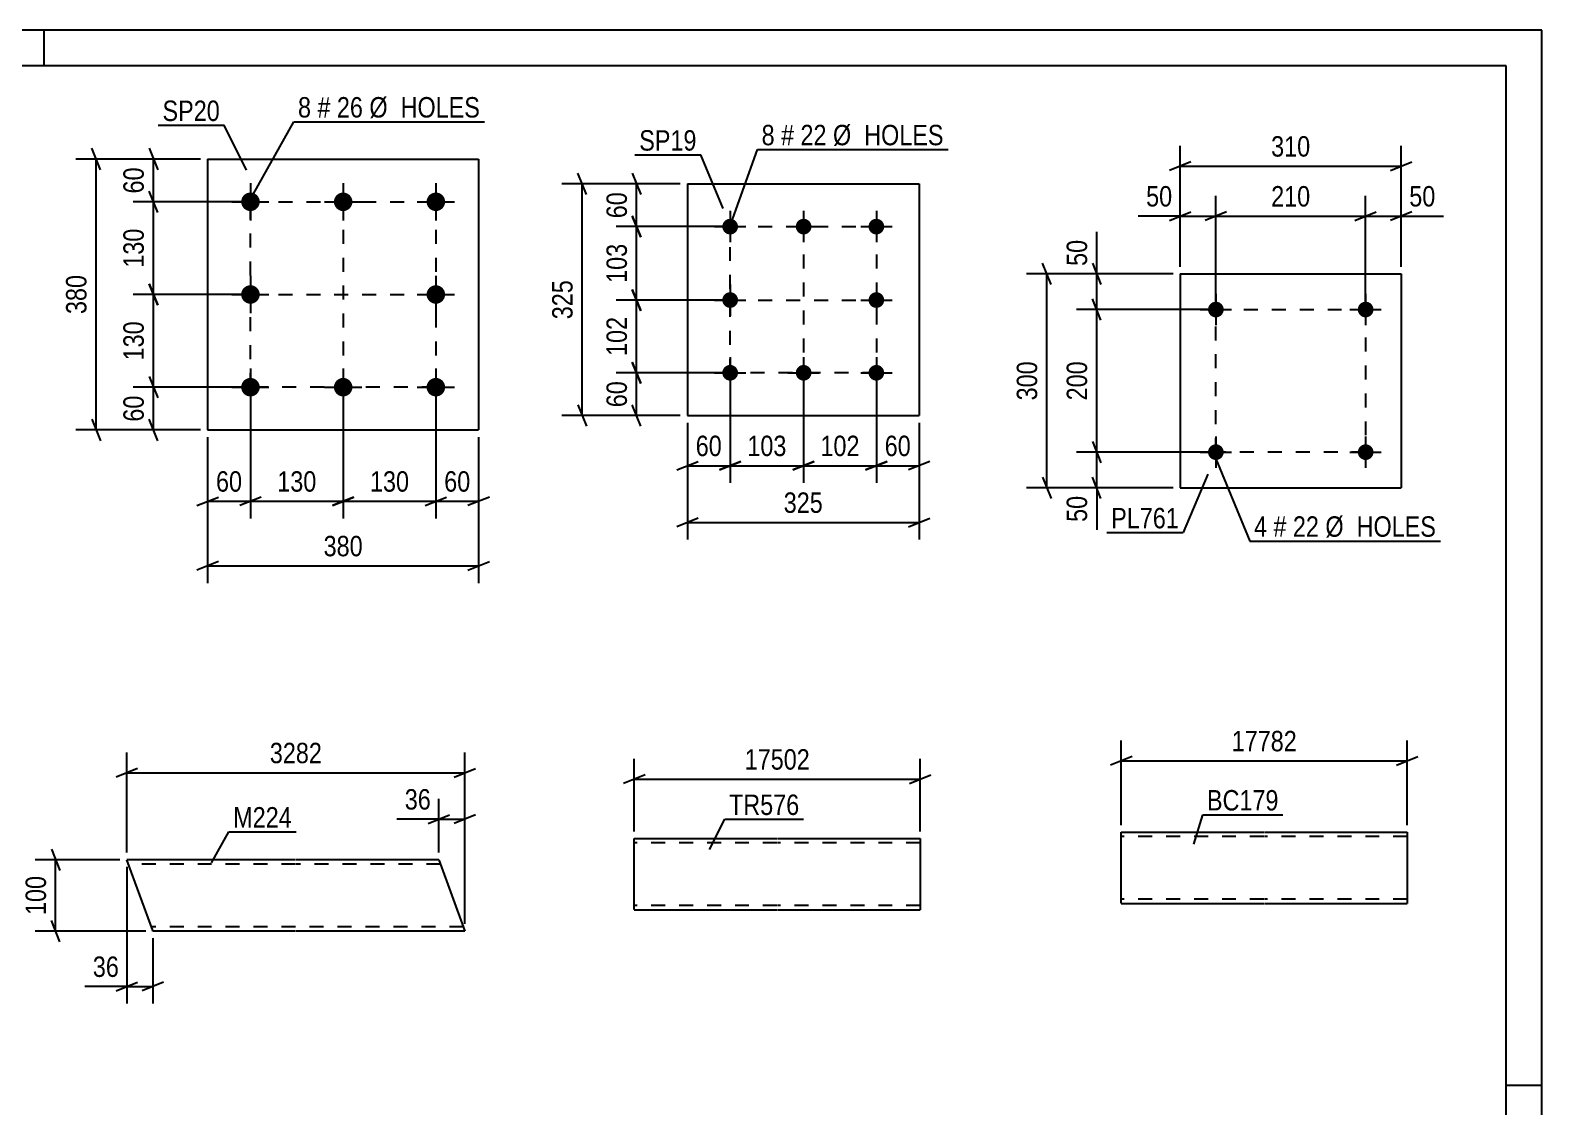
# Model space of a CAD drawing. Header units: millimetres. Extents: x 0 to 420, y 0 to 297.
# Drawn here: x 208 to 420, y 146 to 297 of the extents above; entities that cross this region are included whole.
import ezdxf

# ---------------------------------------------------------------- set-up
doc = ezdxf.new("R2010")
doc.units = ezdxf.units.MM
doc.linetypes.add('DXK_LINE_DOT2', pattern=[3.9198, 1.9599, -1.9599])
doc.styles.add('Arial Narrow', font='ARIALN.TTF', dxfattribs={"height": 0.2})

# ---------------------------------------------------------------- blocks, each defined once
blk = doc.blocks.new('Unknown-122571872-1115')
at = {"color": 5, "linetype": 'Continuous'}
for p, q in [((420, 297), (0, 297)), ((210, 292), (210, 297)), ((420, 0), (420, 297)), ((415, 292), (5, 292)), ((415, 5), (415, 292)), ((420, 149), (415, 149))]:
    blk.add_line(p, q, dxfattribs=at)
blk = doc.blocks.new('Part-122571872-9612 - 9611')
at = {"color": 2, "linetype": 'Continuous'}
for p, q in [((245.24, 180.67), (221.6, 180.67)), ((225.21, 170.76), (221.6, 180.67)), ((265.34, 180.67), (245.34, 180.67)), ((265.34, 180.67), (268.98, 170.67)), ((225.24, 170.67), (225.21, 170.76)), ((245.24, 170.67), (225.24, 170.67)), ((268.98, 170.67), (245.34, 170.67))]:
    blk.add_line(p, q, dxfattribs=at)
at = {"color": 7, "linetype": 'DXK_LINE_DOT2'}
for p, q in [((245.24, 180.07), (221.82, 180.07)), ((265.56, 180.07), (245.34, 180.07)), ((225.03, 171.27), (225.01, 171.31)), ((245.24, 171.27), (225.03, 171.27)), ((268.77, 171.27), (245.34, 171.27)), ((268.77, 171.27), (268.75, 171.31))]:
    blk.add_line(p, q, dxfattribs=at)
blk = doc.blocks.new('Part-122571872-9624 - 9623')
at = {"color": 2, "linetype": 'Continuous'}
for p, q in [((292.75, 173.74), (292.75, 183.65)), ((292.75, 183.65), (312.75, 183.65)), ((312.85, 183.65), (332.85, 183.65)), ((332.85, 183.65), (332.85, 173.65)), ((292.75, 173.74), (292.75, 173.65)), ((292.75, 173.65), (312.75, 173.65)), ((312.85, 173.65), (332.85, 173.65))]:
    blk.add_line(p, q, dxfattribs=at)
at = {"color": 7, "linetype": 'DXK_LINE_DOT2'}
for p, q in [((312.75, 183.05), (292.75, 183.05)), ((332.85, 183.05), (312.85, 183.05)), ((332.85, 183.56), (332.85, 183.65)), ((292.75, 174.25), (292.75, 174.29)), ((312.75, 174.25), (292.75, 174.25)), ((332.85, 174.25), (312.85, 174.25)), ((332.85, 174.25), (332.85, 174.29))]:
    blk.add_line(p, q, dxfattribs=at)
blk = doc.blocks.new('Part-122571872-9643 - 9642')
at = {"color": 2, "linetype": 'Continuous'}
for p, q in [((300.19, 275.46), (300.19, 242.96)), ((300.19, 275.46), (332.69, 275.46)), ((332.69, 275.46), (332.69, 242.96)), ((300.19, 242.96), (332.69, 242.96))]:
    blk.add_line(p, q, dxfattribs=at)
blk = doc.blocks.new('Bolt-122571872-9644 - 9642')
at = {"linetype": 'Continuous'}
for points in [[(306.19, 270.56, -1), (306.19, 268.36, -1)], [(316.49, 270.56, -1), (316.49, 268.36, -1)], [(326.69, 270.56, -1), (326.69, 268.36, -1)], [(306.19, 260.26, -1), (306.19, 258.06, -1)], [(326.69, 260.26, -1), (326.69, 258.06, -1)], [(306.19, 250.06, -1), (306.19, 247.86, -1)], [(316.49, 250.06, -1), (316.49, 247.86, -1)], [(326.69, 250.06, -1), (326.69, 247.86, -1)]]:
    blk.add_hatch(color=1, dxfattribs=at).paths.add_polyline_path(points)
at = {"color": 1, "linetype": 'Continuous'}
for p, q in [((306.19, 271.66), (306.19, 267.26)), ((316.49, 271.66), (316.49, 267.26)), ((326.69, 271.66), (326.69, 267.26)), ((303.99, 269.46), (308.39, 269.46)), ((314.29, 269.46), (318.69, 269.46)), ((324.49, 269.46), (328.89, 269.46)), ((306.19, 261.36), (306.19, 256.96)), ((326.69, 261.36), (326.69, 256.96)), ((303.99, 259.16), (308.39, 259.16)), ((324.49, 259.16), (328.89, 259.16)), ((306.19, 251.16), (306.19, 246.76)), ((316.49, 251.16), (316.49, 246.76)), ((326.69, 251.16), (326.69, 246.76)), ((303.99, 248.96), (308.39, 248.96)), ((314.29, 248.96), (318.69, 248.96)), ((324.49, 248.96), (328.89, 248.96))]:
    blk.add_line(p, q, dxfattribs=at)
blk = doc.blocks.new('Bolt-122571872-9721 - 9719')
at = {"linetype": 'Continuous'}
for points in [[(238.92, 274.24, -1), (238.92, 271.64, -1)], [(251.92, 274.24, -1), (251.92, 271.64, -1)], [(264.92, 274.24, -1), (264.92, 271.64, -1)], [(238.92, 261.24, -1), (238.92, 258.64, -1)], [(264.92, 261.24, -1), (264.92, 258.64, -1)], [(238.92, 248.24, -1), (238.92, 245.64, -1)], [(251.92, 248.24, -1), (251.92, 245.64, -1)], [(264.92, 248.24, -1), (264.92, 245.64, -1)]]:
    blk.add_hatch(color=1, dxfattribs=at).paths.add_polyline_path(points)
at = {"color": 1, "linetype": 'Continuous'}
for p, q in [((238.92, 275.54), (238.92, 270.34)), ((251.92, 275.54), (251.92, 270.34)), ((264.92, 275.54), (264.92, 270.34)), ((236.32, 272.94), (241.52, 272.94)), ((249.32, 272.94), (254.52, 272.94)), ((262.32, 272.94), (267.52, 272.94)), ((238.92, 262.54), (238.92, 257.34)), ((264.92, 262.54), (264.92, 257.34)), ((236.32, 259.94), (241.52, 259.94)), ((262.32, 259.94), (267.52, 259.94)), ((238.92, 249.54), (238.92, 244.34)), ((251.92, 249.54), (251.92, 244.34)), ((264.92, 249.54), (264.92, 244.34)), ((236.32, 246.94), (241.52, 246.94)), ((249.32, 246.94), (254.52, 246.94)), ((262.32, 246.94), (267.52, 246.94))]:
    blk.add_line(p, q, dxfattribs=at)
blk = doc.blocks.new('Part-122571872-9720 - 9719')
at = {"color": 2, "linetype": 'Continuous'}
for p, q in [((232.92, 278.94), (232.92, 240.94)), ((232.92, 278.94), (270.92, 278.94)), ((270.92, 278.94), (270.92, 240.94)), ((232.92, 240.94), (270.92, 240.94))]:
    blk.add_line(p, q, dxfattribs=at)
blk = doc.blocks.new('Part-122571872-9780 - 9779')
at = {"color": 2, "linetype": 'Continuous'}
for p, q in [((369.3, 262.83), (369.3, 232.83)), ((369.3, 262.83), (400.3, 262.83)), ((400.3, 262.83), (400.3, 232.83)), ((369.3, 232.83), (400.3, 232.83))]:
    blk.add_line(p, q, dxfattribs=at)
blk = doc.blocks.new('Bolt-122571872-9781 - 9779')
at = {"linetype": 'Continuous'}
for points in [[(375.4, 237.83, -1), (373.2, 237.83, -1)], [(396.4, 237.83, -1), (394.2, 237.83, -1)]]:
    blk.add_hatch(color=1, dxfattribs=at).paths.add_polyline_path(points)
at = {"color": 1, "linetype": 'Continuous'}
for p, q in [((374.3, 240.03), (374.3, 235.63)), ((395.3, 240.03), (395.3, 235.63)), ((372.1, 237.83), (376.5, 237.83)), ((393.1, 237.83), (397.5, 237.83))]:
    blk.add_line(p, q, dxfattribs=at)
blk = doc.blocks.new('Bolt-122571872-9782 - 9779')
at = {"linetype": 'Continuous'}
for points in [[(375.4, 257.83, -1), (373.2, 257.83, -1)], [(396.4, 257.83, -1), (394.2, 257.83, -1)]]:
    blk.add_hatch(color=1, dxfattribs=at).paths.add_polyline_path(points)
at = {"color": 1, "linetype": 'Continuous'}
for p, q in [((374.3, 260.03), (374.3, 255.63)), ((395.3, 260.03), (395.3, 255.63)), ((372.1, 257.83), (376.5, 257.83)), ((393.1, 257.83), (397.5, 257.83))]:
    blk.add_line(p, q, dxfattribs=at)
blk = doc.blocks.new('Part-122571872-9834 - 9833')
at = {"color": 2, "linetype": 'Continuous'}
for p, q in [((361.04, 174.62), (361.04, 184.53)), ((361.04, 184.53), (381.04, 184.53)), ((381.14, 184.53), (401.14, 184.53)), ((401.14, 184.53), (401.14, 174.53)), ((361.04, 174.62), (361.04, 174.53)), ((361.04, 174.53), (381.04, 174.53)), ((381.14, 174.53), (401.14, 174.53))]:
    blk.add_line(p, q, dxfattribs=at)
at = {"color": 7, "linetype": 'DXK_LINE_DOT2'}
for p, q in [((401.14, 184.44), (401.14, 184.53)), ((381.04, 183.93), (361.04, 183.93)), ((401.14, 183.93), (381.14, 183.93)), ((361.04, 175.13), (361.04, 175.18)), ((381.04, 175.13), (361.04, 175.13)), ((401.14, 175.13), (381.14, 175.13)), ((401.14, 175.13), (401.14, 175.18))]:
    blk.add_line(p, q, dxfattribs=at)
blk = doc.blocks.new('Rectangle-122571872-12969 - 9642')
at = {"color": 1, "linetype": 'DXK_LINE_DOT2'}
blk.add_lwpolyline([(306.19, 269.46), (326.69, 269.46), (326.69, 248.96), (306.19, 248.96), (306.19, 269.46)], close=True, dxfattribs=at)
blk = doc.blocks.new('Rectangle-122571872-12936 - 9719')
at = {"color": 1, "linetype": 'DXK_LINE_DOT2'}
blk.add_lwpolyline([(238.92, 272.94), (264.92, 272.94), (264.92, 246.94), (238.92, 246.94), (238.92, 272.94)], close=True, dxfattribs=at)
blk = doc.blocks.new('Rectangle-122571872-13121 - 9779')
at = {"color": 1, "linetype": 'DXK_LINE_DOT2'}
blk.add_lwpolyline([(374.3, 257.83), (395.3, 257.83), (395.3, 237.83), (374.3, 237.83), (374.3, 257.83)], close=True, dxfattribs=at)
blk = doc.blocks.new('Line-122571872-12979 - 9642')
at = {"color": 1, "linetype": 'DXK_LINE_DOT2'}
blk.add_line((316.49, 269.46), (316.49, 248.96), dxfattribs=at)
blk = doc.blocks.new('Line-122571872-12946 - 9719')
at = {"color": 1, "linetype": 'DXK_LINE_DOT2'}
blk.add_line((251.92, 272.94), (251.92, 246.94), dxfattribs=at)
blk = doc.blocks.new('Line-122571872-12986 - 9642')
at = {"color": 1, "linetype": 'DXK_LINE_DOT2'}
blk.add_line((306.19, 259.16), (326.69, 259.16), dxfattribs=at)
blk = doc.blocks.new('Line-122571872-12953 - 9719')
at = {"color": 1, "linetype": 'DXK_LINE_DOT2'}
blk.add_line((238.92, 259.94), (264.92, 259.94), dxfattribs=at)
blk = doc.blocks.new('StraightDimension-122571872-9933 - 9611')
at = {"color": 7, "linetype": 'Continuous'}
for p, q in [((220.6, 180.67), (208.75, 180.67)), ((211, 182.17), (212.2, 179.17)), ((211.6, 170.67), (211.6, 180.67)), ((212.2, 169.17), (211, 172.17)), ((224.24, 170.67), (208.75, 170.67))]:
    blk.add_line(p, q, dxfattribs=at)
at = {"color": 0}
blk.add_wipeout([(210.85, 179.01), (206.65, 179.01), (206.65, 172.32), (210.85, 172.32)], dxfattribs=at)
at = {"color": 3, "style": 'Arial Narrow'}
blk.add_text('100', height=2.863, rotation=90.0002, dxfattribs=at).set_placement((210.25, 172.92))
blk = doc.blocks.new('StraightDimension-122571872-9919 - 9611')
at = {"color": 7, "linetype": 'Continuous'}
for p, q in [((221.6, 179.67), (221.6, 160.49)), ((225.24, 169.67), (225.24, 160.49)), ((220.1, 162.29), (223.1, 163.49)), ((226.74, 163.49), (223.74, 162.29)), ((221.6, 162.89), (225.24, 162.89))]:
    blk.add_line(p, q, dxfattribs=at)
at = {"color": 0}
blk.add_wipeout([(221.08, 163.64), (221.08, 167.84), (216.22, 167.84), (216.22, 163.64)], dxfattribs=at)
at = {"color": 7, "linetype": 'Continuous'}
blk.add_line((221.6, 162.89), (215.7, 162.89), dxfattribs=at)
blk.add_line((221.6, 162.89), (215.7, 162.89), dxfattribs=at)
at = {"color": 3, "style": 'Arial Narrow'}
blk.add_text('36', height=2.863, dxfattribs=at).set_placement((216.82, 164.24))
blk = doc.blocks.new('StraightDimension-122571872-9939 - 9611')
at = {"color": 7, "linetype": 'Continuous'}
for p, q in [((221.6, 181.67), (221.6, 195.71)), ((268.98, 171.67), (268.98, 195.71)), ((223.1, 193.46), (220.1, 192.26)), ((267.48, 192.26), (270.48, 193.46)), ((221.6, 192.86), (268.98, 192.86))]:
    blk.add_line(p, q, dxfattribs=at)
at = {"color": 0}
blk.add_wipeout([(249.55, 193.61), (249.55, 197.81), (241.04, 197.81), (241.04, 193.61)], dxfattribs=at)
at = {"color": 3, "style": 'Arial Narrow'}
blk.add_text('3282', height=2.863, dxfattribs=at).set_placement((241.64, 194.21))
blk = doc.blocks.new('StraightDimension-122571872-9923 - 9611')
at = {"color": 7, "linetype": 'Continuous'}
for p, q in [((265.34, 181.67), (265.34, 189.21)), ((268.98, 171.67), (268.98, 189.21)), ((263.84, 185.76), (266.84, 186.96)), ((270.48, 186.96), (267.48, 185.76)), ((265.34, 186.36), (268.98, 186.36))]:
    blk.add_line(p, q, dxfattribs=at)
at = {"color": 0}
blk.add_wipeout([(264.82, 187.11), (264.82, 191.31), (259.96, 191.31), (259.96, 187.11)], dxfattribs=at)
at = {"color": 7, "linetype": 'Continuous'}
blk.add_line((265.34, 186.36), (259.44, 186.36), dxfattribs=at)
blk.add_line((265.34, 186.36), (259.44, 186.36), dxfattribs=at)
at = {"color": 3, "style": 'Arial Narrow'}
blk.add_text('36', height=2.863, dxfattribs=at).set_placement((260.56, 187.71))
blk = doc.blocks.new('StraightDimension-122571872-9943 - 9623')
at = {"color": 7, "linetype": 'Continuous'}
for p, q in [((292.75, 184.65), (292.75, 194.81)), ((332.85, 184.65), (332.85, 194.81)), ((294.25, 192.56), (291.25, 191.36)), ((292.75, 191.96), (332.85, 191.96)), ((331.35, 191.36), (334.35, 192.56))]:
    blk.add_line(p, q, dxfattribs=at)
at = {"color": 0}
blk.add_wipeout([(317.97, 192.71), (317.97, 196.91), (307.63, 196.91), (307.63, 192.71)], dxfattribs=at)
at = {"color": 3, "style": 'Arial Narrow'}
blk.add_text('17502', height=2.863, dxfattribs=at).set_placement((308.23, 193.31))
blk = doc.blocks.new('StraightDimension-122571872-9950 - 9642')
at = {"color": 7, "linetype": 'Continuous'}
for p, q in [((292.46, 250.46), (293.66, 247.46)), ((305.19, 248.96), (290.21, 248.96)), ((293.06, 242.96), (293.06, 248.96)), ((293.66, 241.46), (292.46, 244.46)), ((299.19, 242.96), (290.21, 242.96))]:
    blk.add_line(p, q, dxfattribs=at)
at = {"color": 0}
blk.add_wipeout([(292.31, 248.39), (288.11, 248.39), (288.11, 243.53), (292.31, 243.53)], dxfattribs=at)
at = {"color": 3, "style": 'Arial Narrow'}
blk.add_text('60', height=2.863, rotation=90.0002, dxfattribs=at).set_placement((291.71, 244.13))
blk = doc.blocks.new('StraightDimension-122571872-9947 - 9642')
at = {"color": 7, "linetype": 'Continuous'}
for p, q in [((292.46, 276.96), (293.66, 273.96)), ((299.19, 275.46), (290.21, 275.46)), ((293.06, 269.46), (293.06, 275.46)), ((305.19, 269.46), (290.21, 269.46)), ((293.66, 267.96), (292.46, 270.96))]:
    blk.add_line(p, q, dxfattribs=at)
at = {"color": 0}
blk.add_wipeout([(292.31, 274.89), (288.11, 274.89), (288.11, 270.03), (292.31, 270.03)], dxfattribs=at)
at = {"color": 3, "style": 'Arial Narrow'}
blk.add_text('60', height=2.863, rotation=90.0002, dxfattribs=at).set_placement((291.71, 270.63))
blk = doc.blocks.new('StraightDimension-122571872-9948 - 9642')
at = {"color": 7, "linetype": 'Continuous'}
for p, q in [((305.19, 269.46), (290.21, 269.46)), ((292.46, 270.96), (293.66, 267.96)), ((293.06, 259.16), (293.06, 269.46)), ((305.19, 259.16), (290.21, 259.16)), ((293.66, 257.66), (292.46, 260.66))]:
    blk.add_line(p, q, dxfattribs=at)
at = {"color": 0}
blk.add_wipeout([(292.31, 267.65), (288.11, 267.65), (288.11, 260.97), (292.31, 260.97)], dxfattribs=at)
at = {"color": 3, "style": 'Arial Narrow'}
blk.add_text('103', height=2.863, rotation=90.0002, dxfattribs=at).set_placement((291.71, 261.57))
blk = doc.blocks.new('StraightDimension-122571872-9949 - 9642')
at = {"color": 7, "linetype": 'Continuous'}
for p, q in [((305.19, 259.16), (290.21, 259.16)), ((292.46, 260.66), (293.66, 257.66)), ((293.06, 248.96), (293.06, 259.16)), ((293.66, 247.46), (292.46, 250.46)), ((305.19, 248.96), (290.21, 248.96))]:
    blk.add_line(p, q, dxfattribs=at)
at = {"color": 0}
blk.add_wipeout([(292.31, 257.4), (288.11, 257.4), (288.11, 250.72), (292.31, 250.72)], dxfattribs=at)
at = {"color": 3, "style": 'Arial Narrow'}
blk.add_text('102', height=2.863, rotation=90.0002, dxfattribs=at).set_placement((291.71, 251.32))
blk = doc.blocks.new('StraightDimension-122571872-9963 - 9642')
at = {"color": 7, "linetype": 'Continuous'}
for p, q in [((286.04, 273.96), (284.84, 276.96)), ((299.19, 275.46), (282.59, 275.46)), ((285.44, 242.96), (285.44, 275.46)), ((284.84, 244.46), (286.04, 241.46)), ((299.19, 242.96), (282.59, 242.96))]:
    blk.add_line(p, q, dxfattribs=at)
at = {"color": 0}
blk.add_wipeout([(284.69, 262.55), (280.49, 262.55), (280.49, 255.87), (284.69, 255.87)], dxfattribs=at)
at = {"color": 3, "style": 'Arial Narrow'}
blk.add_text('325', height=2.863, rotation=90.0002, dxfattribs=at).set_placement((284.09, 256.47))
blk = doc.blocks.new('StraightDimension-122571872-9967 - 9642')
at = {"color": 7, "linetype": 'Continuous'}
for p, q in [((326.69, 247.96), (326.69, 233.53)), ((332.69, 241.96), (332.69, 233.53)), ((325.19, 235.33), (328.19, 236.53)), ((326.69, 235.93), (332.69, 235.93)), ((334.19, 236.53), (331.19, 235.33))]:
    blk.add_line(p, q, dxfattribs=at)
at = {"color": 0}
blk.add_wipeout([(332.12, 236.68), (332.12, 240.88), (327.26, 240.88), (327.26, 236.68)], dxfattribs=at)
at = {"color": 3, "style": 'Arial Narrow'}
blk.add_text('60', height=2.863, dxfattribs=at).set_placement((327.86, 237.28))
blk = doc.blocks.new('StraightDimension-122571872-9968 - 9642')
at = {"color": 7, "linetype": 'Continuous'}
for p, q in [((316.49, 247.96), (316.49, 233.53)), ((326.69, 247.96), (326.69, 233.53)), ((314.99, 235.33), (317.99, 236.53)), ((316.49, 235.93), (326.69, 235.93)), ((328.19, 236.53), (325.19, 235.33))]:
    blk.add_line(p, q, dxfattribs=at)
at = {"color": 0}
blk.add_wipeout([(324.93, 236.68), (324.93, 240.88), (318.25, 240.88), (318.25, 236.68)], dxfattribs=at)
at = {"color": 3, "style": 'Arial Narrow'}
blk.add_text('102', height=2.863, dxfattribs=at).set_placement((318.85, 237.28))
blk = doc.blocks.new('StraightDimension-122571872-9969 - 9642')
at = {"color": 7, "linetype": 'Continuous'}
for p, q in [((306.19, 247.96), (306.19, 233.53)), ((316.49, 247.96), (316.49, 233.53)), ((304.69, 235.33), (307.69, 236.53)), ((306.19, 235.93), (316.49, 235.93)), ((317.99, 236.53), (314.99, 235.33))]:
    blk.add_line(p, q, dxfattribs=at)
at = {"color": 0}
blk.add_wipeout([(314.68, 236.68), (314.68, 240.88), (308, 240.88), (308, 236.68)], dxfattribs=at)
at = {"color": 3, "style": 'Arial Narrow'}
blk.add_text('103', height=2.863, dxfattribs=at).set_placement((308.6, 237.28))
blk = doc.blocks.new('StraightDimension-122571872-9970 - 9642')
at = {"color": 7, "linetype": 'Continuous'}
for p, q in [((306.19, 247.96), (306.19, 233.53)), ((300.19, 241.96), (300.19, 233.53)), ((298.69, 235.33), (301.69, 236.53)), ((300.19, 235.93), (306.19, 235.93)), ((307.69, 236.53), (304.69, 235.33))]:
    blk.add_line(p, q, dxfattribs=at)
at = {"color": 0}
blk.add_wipeout([(305.62, 236.68), (305.62, 240.88), (300.76, 240.88), (300.76, 236.68)], dxfattribs=at)
at = {"color": 3, "style": 'Arial Narrow'}
blk.add_text('60', height=2.863, dxfattribs=at).set_placement((301.36, 237.28))
blk = doc.blocks.new('StraightDimension-122571872-9983 - 9642')
at = {"color": 7, "linetype": 'Continuous'}
for p, q in [((300.19, 241.96), (300.19, 225.57)), ((332.69, 241.96), (332.69, 225.57)), ((301.69, 228.57), (298.69, 227.37)), ((300.19, 227.97), (332.69, 227.97)), ((331.19, 227.37), (334.19, 228.57))]:
    blk.add_line(p, q, dxfattribs=at)
at = {"color": 0}
blk.add_wipeout([(319.78, 228.72), (319.78, 232.92), (313.1, 232.92), (313.1, 228.72)], dxfattribs=at)
at = {"color": 3, "style": 'Arial Narrow'}
blk.add_text('325', height=2.863, dxfattribs=at).set_placement((313.7, 229.32))
blk = doc.blocks.new('StraightDimension-122571872-10066 - 9719')
at = {"color": 7, "linetype": 'Continuous'}
for p, q in [((238.92, 245.94), (238.92, 228.54)), ((232.92, 239.94), (232.92, 228.54)), ((231.42, 230.34), (234.42, 231.54)), ((240.42, 231.54), (237.42, 230.34)), ((232.92, 230.94), (238.92, 230.94))]:
    blk.add_line(p, q, dxfattribs=at)
at = {"color": 0}
blk.add_wipeout([(238.35, 231.69), (238.35, 235.89), (233.49, 235.89), (233.49, 231.69)], dxfattribs=at)
at = {"color": 3, "style": 'Arial Narrow'}
blk.add_text('60', height=2.863, dxfattribs=at).set_placement((234.09, 232.29))
blk = doc.blocks.new('StraightDimension-122571872-10043 - 9719')
at = {"color": 7, "linetype": 'Continuous'}
for p, q in [((224.71, 280.44), (225.91, 277.44)), ((231.92, 278.94), (222.46, 278.94)), ((225.31, 272.94), (225.31, 278.94)), ((225.91, 271.44), (224.71, 274.44)), ((237.92, 272.94), (222.46, 272.94))]:
    blk.add_line(p, q, dxfattribs=at)
at = {"color": 0}
blk.add_wipeout([(224.56, 278.37), (220.36, 278.37), (220.36, 273.51), (224.56, 273.51)], dxfattribs=at)
at = {"color": 3, "style": 'Arial Narrow'}
blk.add_text('60', height=2.863, rotation=90.0002, dxfattribs=at).set_placement((223.96, 274.11))
blk = doc.blocks.new('StraightDimension-122571872-10046 - 9719')
at = {"color": 7, "linetype": 'Continuous'}
for p, q in [((224.71, 248.44), (225.91, 245.44)), ((237.92, 246.94), (222.46, 246.94)), ((225.31, 240.94), (225.31, 246.94)), ((225.91, 239.44), (224.71, 242.44)), ((231.92, 240.94), (222.46, 240.94))]:
    blk.add_line(p, q, dxfattribs=at)
at = {"color": 0}
blk.add_wipeout([(224.56, 246.37), (220.36, 246.37), (220.36, 241.51), (224.56, 241.51)], dxfattribs=at)
at = {"color": 3, "style": 'Arial Narrow'}
blk.add_text('60', height=2.863, rotation=90.0002, dxfattribs=at).set_placement((223.96, 242.11))
blk = doc.blocks.new('StraightDimension-122571872-10044 - 9719')
at = {"color": 7, "linetype": 'Continuous'}
for p, q in [((225.91, 271.44), (224.71, 274.44)), ((237.92, 272.94), (222.46, 272.94)), ((225.31, 259.94), (225.31, 272.94)), ((224.71, 261.44), (225.91, 258.44)), ((237.92, 259.94), (222.46, 259.94))]:
    blk.add_line(p, q, dxfattribs=at)
at = {"color": 0}
blk.add_wipeout([(224.56, 269.78), (220.36, 269.78), (220.36, 263.1), (224.56, 263.1)], dxfattribs=at)
at = {"color": 3, "style": 'Arial Narrow'}
blk.add_text('130', height=2.863, rotation=90.0002, dxfattribs=at).set_placement((223.96, 263.7))
blk = doc.blocks.new('StraightDimension-122571872-10045 - 9719')
at = {"color": 7, "linetype": 'Continuous'}
for p, q in [((225.91, 258.44), (224.71, 261.44)), ((237.92, 259.94), (222.46, 259.94)), ((225.31, 246.94), (225.31, 259.94)), ((224.71, 248.44), (225.91, 245.44)), ((237.92, 246.94), (222.46, 246.94))]:
    blk.add_line(p, q, dxfattribs=at)
at = {"color": 0}
blk.add_wipeout([(224.56, 256.78), (220.36, 256.78), (220.36, 250.1), (224.56, 250.1)], dxfattribs=at)
at = {"color": 3, "style": 'Arial Narrow'}
blk.add_text('130', height=2.863, rotation=90.0002, dxfattribs=at).set_placement((223.96, 250.7))
blk = doc.blocks.new('StraightDimension-122571872-10059 - 9719')
at = {"color": 7, "linetype": 'Continuous'}
for p, q in [((217.87, 277.44), (216.67, 280.44)), ((231.92, 278.94), (214.42, 278.94)), ((217.27, 240.94), (217.27, 278.94)), ((216.67, 242.44), (217.87, 239.44)), ((231.92, 240.94), (214.42, 240.94))]:
    blk.add_line(p, q, dxfattribs=at)
at = {"color": 0}
blk.add_wipeout([(216.52, 263.28), (212.32, 263.28), (212.32, 256.6), (216.52, 256.6)], dxfattribs=at)
at = {"color": 3, "style": 'Arial Narrow'}
blk.add_text('380', height=2.863, rotation=90.0002, dxfattribs=at).set_placement((215.92, 257.2))
blk = doc.blocks.new('StraightDimension-122571872-10063 - 9719')
at = {"color": 7, "linetype": 'Continuous'}
for p, q in [((264.92, 245.94), (264.92, 228.54)), ((270.92, 239.94), (270.92, 228.54)), ((263.42, 230.34), (266.42, 231.54)), ((272.42, 231.54), (269.42, 230.34)), ((264.92, 230.94), (270.92, 230.94))]:
    blk.add_line(p, q, dxfattribs=at)
at = {"color": 0}
blk.add_wipeout([(270.35, 231.69), (270.35, 235.89), (265.49, 235.89), (265.49, 231.69)], dxfattribs=at)
at = {"color": 3, "style": 'Arial Narrow'}
blk.add_text('60', height=2.863, dxfattribs=at).set_placement((266.09, 232.29))
blk = doc.blocks.new('StraightDimension-122571872-10064 - 9719')
at = {"color": 7, "linetype": 'Continuous'}
for p, q in [((251.92, 245.94), (251.92, 228.54)), ((264.92, 245.94), (264.92, 228.54)), ((253.42, 231.54), (250.42, 230.34)), ((263.42, 230.34), (266.42, 231.54)), ((251.92, 230.94), (264.92, 230.94))]:
    blk.add_line(p, q, dxfattribs=at)
at = {"color": 0}
blk.add_wipeout([(261.76, 231.69), (261.76, 235.89), (255.08, 235.89), (255.08, 231.69)], dxfattribs=at)
at = {"color": 3, "style": 'Arial Narrow'}
blk.add_text('130', height=2.863, dxfattribs=at).set_placement((255.68, 232.29))
blk = doc.blocks.new('StraightDimension-122571872-10065 - 9719')
at = {"color": 7, "linetype": 'Continuous'}
for p, q in [((238.92, 245.94), (238.92, 228.54)), ((251.92, 245.94), (251.92, 228.54)), ((240.42, 231.54), (237.42, 230.34)), ((250.42, 230.34), (253.42, 231.54)), ((238.92, 230.94), (251.92, 230.94))]:
    blk.add_line(p, q, dxfattribs=at)
at = {"color": 0}
blk.add_wipeout([(248.76, 231.69), (248.76, 235.89), (242.08, 235.89), (242.08, 231.69)], dxfattribs=at)
at = {"color": 3, "style": 'Arial Narrow'}
blk.add_text('130', height=2.863, dxfattribs=at).set_placement((242.68, 232.29))
blk = doc.blocks.new('StraightDimension-122571872-10079 - 9719')
at = {"color": 7, "linetype": 'Continuous'}
for p, q in [((232.92, 239.94), (232.92, 219.48)), ((270.92, 239.94), (270.92, 219.48)), ((234.42, 222.48), (231.42, 221.28)), ((232.92, 221.88), (270.92, 221.88)), ((269.42, 221.28), (272.42, 222.48))]:
    blk.add_line(p, q, dxfattribs=at)
at = {"color": 0}
blk.add_wipeout([(255.26, 222.63), (255.26, 226.83), (248.58, 226.83), (248.58, 222.63)], dxfattribs=at)
at = {"color": 3, "style": 'Arial Narrow'}
blk.add_text('380', height=2.863, dxfattribs=at).set_placement((249.18, 223.23))
blk = doc.blocks.new('StraightDimension-122571872-13079 - 9779')
at = {"color": 7, "linetype": 'Continuous'}
for p, q in [((395.3, 258.83), (395.3, 273.78)), ((400.3, 263.83), (400.3, 273.78)), ((393.8, 270.33), (396.8, 271.53)), ((401.8, 271.53), (398.8, 270.33)), ((395.3, 270.93), (400.3, 270.93))]:
    blk.add_line(p, q, dxfattribs=at)
at = {"color": 0}
blk.add_wipeout([(405.68, 271.68), (405.68, 275.88), (400.82, 275.88), (400.82, 271.68)], dxfattribs=at)
at = {"color": 7, "linetype": 'Continuous'}
blk.add_line((400.3, 270.93), (406.2, 270.93), dxfattribs=at)
blk.add_line((400.3, 270.93), (406.2, 270.93), dxfattribs=at)
at = {"color": 3, "style": 'Arial Narrow'}
blk.add_text('50', height=2.863, dxfattribs=at).set_placement((401.42, 272.28))
blk = doc.blocks.new('StraightDimension-122571872-10099 - 9779')
at = {"color": 7, "linetype": 'Continuous'}
for p, q in [((351.19, 261.33), (349.99, 264.33)), ((368.3, 262.83), (347.74, 262.83)), ((350.59, 232.83), (350.59, 262.83)), ((349.99, 234.33), (351.19, 231.33)), ((368.3, 232.83), (347.74, 232.83))]:
    blk.add_line(p, q, dxfattribs=at)
at = {"color": 0}
blk.add_wipeout([(349.84, 251.17), (345.64, 251.17), (345.64, 244.49), (349.84, 244.49)], dxfattribs=at)
at = {"color": 3, "style": 'Arial Narrow'}
blk.add_text('300', height=2.863, rotation=90.0002, dxfattribs=at).set_placement((349.24, 245.09))
blk = doc.blocks.new('StraightDimension-122571872-10087 - 9779')
at = {"color": 7, "linetype": 'Continuous'}
for p, q in [((356.99, 264.33), (358.19, 261.33)), ((368.3, 262.83), (354.74, 262.83)), ((357.59, 257.83), (357.59, 262.83)), ((358.19, 256.33), (356.99, 259.33)), ((373.3, 257.83), (354.74, 257.83))]:
    blk.add_line(p, q, dxfattribs=at)
at = {"color": 0}
blk.add_wipeout([(356.84, 268.21), (352.64, 268.21), (352.64, 263.35), (356.84, 263.35)], dxfattribs=at)
at = {"color": 7, "linetype": 'Continuous'}
blk.add_line((357.59, 262.83), (357.59, 268.73), dxfattribs=at)
blk.add_line((357.59, 262.83), (357.59, 268.73), dxfattribs=at)
at = {"color": 3, "style": 'Arial Narrow'}
blk.add_text('50', height=2.863, rotation=90.0002, dxfattribs=at).set_placement((356.24, 263.95))
blk = doc.blocks.new('StraightDimension-122571872-10088 - 9779')
at = {"color": 7, "linetype": 'Continuous'}
for p, q in [((358.19, 256.33), (356.99, 259.33)), ((373.3, 257.83), (354.74, 257.83)), ((357.59, 237.83), (357.59, 257.83)), ((373.3, 237.83), (354.74, 237.83)), ((356.99, 239.33), (358.19, 236.33))]:
    blk.add_line(p, q, dxfattribs=at)
at = {"color": 0}
blk.add_wipeout([(356.84, 251.17), (352.64, 251.17), (352.64, 244.49), (356.84, 244.49)], dxfattribs=at)
at = {"color": 3, "style": 'Arial Narrow'}
blk.add_text('200', height=2.863, rotation=90.0002, dxfattribs=at).set_placement((356.24, 245.09))
blk = doc.blocks.new('StraightDimension-122571872-10089 - 9779')
at = {"color": 7, "linetype": 'Continuous'}
for p, q in [((373.3, 237.83), (354.74, 237.83)), ((356.99, 239.33), (358.19, 236.33)), ((357.59, 232.83), (357.59, 237.83)), ((358.19, 231.33), (356.99, 234.33)), ((368.3, 232.83), (354.74, 232.83))]:
    blk.add_line(p, q, dxfattribs=at)
at = {"color": 0}
blk.add_wipeout([(356.84, 232.3), (352.64, 232.3), (352.64, 227.45), (356.84, 227.45)], dxfattribs=at)
at = {"color": 7, "linetype": 'Continuous'}
blk.add_line((357.59, 232.83), (357.59, 226.92), dxfattribs=at)
blk.add_line((357.59, 232.83), (357.59, 226.92), dxfattribs=at)
at = {"color": 3, "style": 'Arial Narrow'}
blk.add_text('50', height=2.863, rotation=90.0002, dxfattribs=at).set_placement((356.24, 228.05))
blk = doc.blocks.new('StraightDimension-122571872-10119 - 9779')
at = {"color": 7, "linetype": 'Continuous'}
for p, q in [((369.3, 263.83), (369.3, 280.78)), ((400.3, 263.83), (400.3, 280.78)), ((370.8, 278.53), (367.8, 277.33)), ((369.3, 277.93), (400.3, 277.93)), ((398.8, 277.33), (401.8, 278.53))]:
    blk.add_line(p, q, dxfattribs=at)
at = {"color": 0}
blk.add_wipeout([(388.14, 278.68), (388.14, 282.88), (381.45, 282.88), (381.45, 278.68)], dxfattribs=at)
at = {"color": 3, "style": 'Arial Narrow'}
blk.add_text('310', height=2.863, dxfattribs=at).set_placement((382.05, 279.28))
blk = doc.blocks.new('StraightDimension-122571872-13080 - 9779')
at = {"color": 7, "linetype": 'Continuous'}
for p, q in [((374.3, 258.83), (374.3, 273.78)), ((395.3, 258.83), (395.3, 273.78)), ((375.8, 271.53), (372.8, 270.33)), ((393.8, 270.33), (396.8, 271.53)), ((374.3, 270.93), (395.3, 270.93))]:
    blk.add_line(p, q, dxfattribs=at)
at = {"color": 0}
blk.add_wipeout([(388.14, 271.68), (388.14, 275.88), (381.45, 275.88), (381.45, 271.68)], dxfattribs=at)
at = {"color": 3, "style": 'Arial Narrow'}
blk.add_text('210', height=2.863, dxfattribs=at).set_placement((382.05, 272.28))
blk = doc.blocks.new('StraightDimension-122571872-13081 - 9779')
at = {"color": 7, "linetype": 'Continuous'}
for p, q in [((369.3, 263.83), (369.3, 273.78)), ((374.3, 258.83), (374.3, 273.78)), ((367.8, 270.33), (370.8, 271.53)), ((375.8, 271.53), (372.8, 270.33)), ((369.3, 270.93), (374.3, 270.93))]:
    blk.add_line(p, q, dxfattribs=at)
at = {"color": 0}
blk.add_wipeout([(368.77, 271.68), (368.77, 275.88), (363.92, 275.88), (363.92, 271.68)], dxfattribs=at)
at = {"color": 7, "linetype": 'Continuous'}
blk.add_line((369.3, 270.93), (363.39, 270.93), dxfattribs=at)
blk.add_line((369.3, 270.93), (363.39, 270.93), dxfattribs=at)
at = {"color": 3, "style": 'Arial Narrow'}
blk.add_text('50', height=2.863, dxfattribs=at).set_placement((364.52, 272.28))
blk = doc.blocks.new('StraightDimension-122571872-10127 - 9833')
at = {"color": 7, "linetype": 'Continuous'}
for p, q in [((361.04, 185.53), (361.04, 197.38)), ((401.14, 185.53), (401.14, 197.38)), ((362.54, 195.13), (359.54, 193.93)), ((399.64, 193.93), (402.64, 195.13)), ((361.04, 194.53), (401.14, 194.53))]:
    blk.add_line(p, q, dxfattribs=at)
at = {"color": 0}
blk.add_wipeout([(386.26, 195.28), (386.26, 199.48), (375.92, 199.48), (375.92, 195.28)], dxfattribs=at)
at = {"color": 3, "style": 'Arial Narrow'}
blk.add_text('17782', height=2.863, dxfattribs=at).set_placement((376.52, 195.88))
blk = doc.blocks.new('Mark-122571872-10399 - 9611')
at = {"color": 0}
blk.add_wipeout([(244.72, 185.19), (244.72, 188.19), (236.5, 188.19), (236.5, 185.19)], dxfattribs=at)
blk.add_wipeout([(244.72, 185.19), (244.72, 188.19), (236.5, 188.19), (236.5, 185.19)], dxfattribs=at)
at = {"color": 30, "linetype": 'Continuous'}
for p, q in [((233.45, 180.26), (235.9, 184.59)), ((235.9, 184.59), (245.32, 184.59))]:
    blk.add_line(p, q, dxfattribs=at)
at = {"color": 3, "style": 'Arial Narrow'}
blk.add_text('M224', height=2.863, dxfattribs=at).set_placement((236.5, 185.19))
blk = doc.blocks.new('Mark-122571872-10402 - 9623')
at = {"color": 0}
blk.add_wipeout([(315.89, 186.95), (315.89, 189.95), (306.03, 189.95), (306.03, 186.95)], dxfattribs=at)
blk.add_wipeout([(315.89, 186.95), (315.89, 189.95), (306.03, 189.95), (306.03, 186.95)], dxfattribs=at)
at = {"color": 30, "linetype": 'Continuous'}
for p, q in [((303.27, 182.1), (305.43, 186.35)), ((305.43, 186.35), (316.49, 186.35))]:
    blk.add_line(p, q, dxfattribs=at)
at = {"color": 3, "style": 'Arial Narrow'}
blk.add_text('TR576', height=2.863, dxfattribs=at).set_placement((306.03, 186.95))
blk = doc.blocks.new('Mark-122571872-10408 - 9642')
at = {"color": 0}
blk.add_wipeout([(312.43, 280.87), (312.43, 283.87), (310.6, 283.87), (310.6, 280.87)], dxfattribs=at)
blk.add_wipeout([(312.43, 280.87), (312.43, 283.87), (310.6, 283.87), (310.6, 280.87)], dxfattribs=at)
at = {"color": 7, "linetype": 'Continuous'}
blk.add_line((306.09, 269.28), (310, 280.27), dxfattribs=at)
at = {"color": 0}
blk.add_wipeout([(315.15, 280.87), (315.15, 283.87), (313.33, 283.87), (313.33, 280.87)], dxfattribs=at)
blk.add_wipeout([(315.15, 280.87), (315.15, 283.87), (313.33, 283.87), (313.33, 280.87)], dxfattribs=at)
at = {"color": 3, "style": 'Arial Narrow'}
blk.add_text('8', height=2.86, dxfattribs=at).set_placement((310.6, 280.87))
at = {"color": 0}
blk.add_wipeout([(319.71, 280.87), (319.71, 283.87), (316.05, 283.87), (316.05, 280.87)], dxfattribs=at)
blk.add_wipeout([(319.71, 280.87), (319.71, 283.87), (316.05, 283.87), (316.05, 280.87)], dxfattribs=at)
at = {"color": 3, "style": 'Arial Narrow'}
for s, height, p in [('#', 2.86, (313.33, 280.87)), ('22', 2.863, (316.05, 280.87))]:
    blk.add_text(s, height=height, dxfattribs=at).set_placement(p)
at = {"color": 0}
blk.add_wipeout([(336.14, 280.87), (336.14, 283.87), (320.61, 283.87), (320.61, 280.87)], dxfattribs=at)
blk.add_wipeout([(336.14, 280.87), (336.14, 283.87), (320.61, 283.87), (320.61, 280.87)], dxfattribs=at)
at = {"color": 7, "linetype": 'Continuous'}
blk.add_line((310, 280.27), (336.74, 280.27), dxfattribs=at)
at = {"color": 3, "style": 'Arial Narrow'}
blk.add_text('Ø  HOLES', height=2.863, dxfattribs=at).set_placement((320.61, 280.87))
blk = doc.blocks.new('Mark-122571872-10405 - 9642')
at = {"color": 0}
blk.add_wipeout([(301.48, 280.12), (301.48, 283.12), (293.44, 283.12), (293.44, 280.12)], dxfattribs=at)
blk.add_wipeout([(301.48, 280.12), (301.48, 283.12), (293.44, 283.12), (293.44, 280.12)], dxfattribs=at)
at = {"color": 30, "linetype": 'Continuous'}
for p in [(292.84, 279.52), (305.19, 272)]:
    blk.add_line(p, (302.08, 279.52), dxfattribs=at)
at = {"color": 3, "style": 'Arial Narrow'}
blk.add_text('SP19', height=2.863, dxfattribs=at).set_placement((293.44, 280.12))
blk = doc.blocks.new('Mark-122571872-10430 - 9719')
at = {"color": 0}
blk.add_wipeout([(247.42, 284.76), (247.42, 287.76), (245.59, 287.76), (245.59, 284.76)], dxfattribs=at)
blk.add_wipeout([(247.42, 284.76), (247.42, 287.76), (245.59, 287.76), (245.59, 284.76)], dxfattribs=at)
at = {"color": 7, "linetype": 'Continuous'}
blk.add_line((238.71, 272.91), (244.99, 284.16), dxfattribs=at)
at = {"color": 0}
blk.add_wipeout([(250.14, 284.76), (250.14, 287.76), (248.32, 287.76), (248.32, 284.76)], dxfattribs=at)
blk.add_wipeout([(250.14, 284.76), (250.14, 287.76), (248.32, 287.76), (248.32, 284.76)], dxfattribs=at)
at = {"color": 3, "style": 'Arial Narrow'}
blk.add_text('8', height=2.86, dxfattribs=at).set_placement((245.59, 284.76))
at = {"color": 0}
blk.add_wipeout([(254.7, 284.76), (254.7, 287.76), (251.04, 287.76), (251.04, 284.76)], dxfattribs=at)
blk.add_wipeout([(254.7, 284.76), (254.7, 287.76), (251.04, 287.76), (251.04, 284.76)], dxfattribs=at)
at = {"color": 3, "style": 'Arial Narrow'}
blk.add_text('#', height=2.86, dxfattribs=at).set_placement((248.32, 284.76))
at = {"color": 0}
blk.add_wipeout([(271.13, 284.76), (271.13, 287.76), (255.6, 287.76), (255.6, 284.76)], dxfattribs=at)
blk.add_wipeout([(271.13, 284.76), (271.13, 287.76), (255.6, 287.76), (255.6, 284.76)], dxfattribs=at)
at = {"color": 7, "linetype": 'Continuous'}
blk.add_line((244.99, 284.16), (271.73, 284.16), dxfattribs=at)
at = {"color": 3, "style": 'Arial Narrow'}
for s, p in [('26', (251.04, 284.76)), ('Ø  HOLES', (255.6, 284.76))]:
    blk.add_text(s, height=2.863, dxfattribs=at).set_placement(p)
blk = doc.blocks.new('Mark-122571872-10427 - 9719')
at = {"color": 0}
blk.add_wipeout([(234.63, 284.27), (234.63, 287.27), (226.59, 287.27), (226.59, 284.27)], dxfattribs=at)
blk.add_wipeout([(234.63, 284.27), (234.63, 287.27), (226.59, 287.27), (226.59, 284.27)], dxfattribs=at)
at = {"color": 30, "linetype": 'Continuous'}
for p in [(225.99, 283.67), (238.35, 277.37)]:
    blk.add_line(p, (235.23, 283.67), dxfattribs=at)
at = {"color": 3, "style": 'Arial Narrow'}
blk.add_text('SP20', height=2.863, dxfattribs=at).set_placement((226.59, 284.27))
blk = doc.blocks.new('Mark-122571872-10434 - 9779')
at = {"color": 0}
blk.add_wipeout([(369.13, 227.15), (369.13, 230.15), (359.62, 230.15), (359.62, 227.15)], dxfattribs=at)
blk.add_wipeout([(369.13, 227.15), (369.13, 230.15), (359.62, 230.15), (359.62, 227.15)], dxfattribs=at)
at = {"color": 30, "linetype": 'Continuous'}
for p in [(373.19, 234.74), (359.02, 226.55)]:
    blk.add_line(p, (369.73, 226.55), dxfattribs=at)
at = {"color": 3, "style": 'Arial Narrow'}
blk.add_text('PL761', height=2.863, dxfattribs=at).set_placement((359.62, 227.15))
blk = doc.blocks.new('MarkSet-122571872-12993 - 9779')
at = {"color": 0}
blk.add_wipeout([(381.47, 225.97), (381.47, 228.97), (379.65, 228.97), (379.65, 225.97)], dxfattribs=at)
blk.add_wipeout([(381.47, 225.97), (381.47, 228.97), (379.65, 228.97), (379.65, 225.97)], dxfattribs=at)
at = {"color": 7, "linetype": 'Continuous'}
blk.add_line((373.98, 237.67), (379.05, 225.37), dxfattribs=at)
at = {"color": 0}
blk.add_wipeout([(384.2, 225.97), (384.2, 228.97), (382.37, 228.97), (382.37, 225.97)], dxfattribs=at)
blk.add_wipeout([(384.2, 225.97), (384.2, 228.97), (382.37, 228.97), (382.37, 225.97)], dxfattribs=at)
at = {"color": 3, "style": 'Arial Narrow'}
blk.add_text('4', height=2.86, dxfattribs=at).set_placement((379.65, 225.97))
at = {"color": 0}
blk.add_wipeout([(388.76, 225.97), (388.76, 228.97), (385.1, 228.97), (385.1, 225.97)], dxfattribs=at)
blk.add_wipeout([(388.76, 225.97), (388.76, 228.97), (385.1, 228.97), (385.1, 225.97)], dxfattribs=at)
at = {"color": 3, "style": 'Arial Narrow'}
for s, height, p in [('#', 2.86, (382.37, 225.97)), ('22', 2.863, (385.1, 225.97))]:
    blk.add_text(s, height=height, dxfattribs=at).set_placement(p)
at = {"color": 0}
blk.add_wipeout([(405.18, 225.97), (405.18, 228.97), (389.66, 228.97), (389.66, 225.97)], dxfattribs=at)
blk.add_wipeout([(405.18, 225.97), (405.18, 228.97), (389.66, 228.97), (389.66, 225.97)], dxfattribs=at)
at = {"color": 7, "linetype": 'Continuous'}
blk.add_line((379.05, 225.37), (405.78, 225.37), dxfattribs=at)
at = {"color": 3, "style": 'Arial Narrow'}
blk.add_text('Ø  HOLES', height=2.863, dxfattribs=at).set_placement((389.66, 225.97))
blk = doc.blocks.new('Mark-122571872-10442 - 9833')
at = {"color": 0}
blk.add_wipeout([(383.09, 187.58), (383.09, 190.58), (373.05, 190.58), (373.05, 187.58)], dxfattribs=at)
blk.add_wipeout([(383.09, 187.58), (383.09, 190.58), (373.05, 190.58), (373.05, 187.58)], dxfattribs=at)
at = {"color": 30, "linetype": 'Continuous'}
for p, q in [((371.22, 182.84), (372.45, 186.98)), ((372.45, 186.98), (383.69, 186.98))]:
    blk.add_line(p, q, dxfattribs=at)
at = {"color": 3, "style": 'Arial Narrow'}
blk.add_text('BC179', height=2.863, dxfattribs=at).set_placement((373.05, 187.58))

msp = doc.modelspace()

# ---------------------------------------------------------------- block references
for name in ['Unknown-122571872-1115', 'Part-122571872-9720 - 9719', 'Bolt-122571872-9721 - 9719', 'Part-122571872-9643 - 9642', 'Rectangle-122571872-12936 - 9719', 'Line-122571872-12946 - 9719', 'Bolt-122571872-9644 - 9642', 'Rectangle-122571872-12969 - 9642', 'Line-122571872-12979 - 9642', 'Part-122571872-9780 - 9779', 'Line-122571872-12953 - 9719', 'Line-122571872-12986 - 9642', 'Bolt-122571872-9782 - 9779', 'Rectangle-122571872-13121 - 9779', 'Bolt-122571872-9781 - 9779', 'Part-122571872-9834 - 9833', 'Part-122571872-9624 - 9623', 'Part-122571872-9612 - 9611']:
    msp.add_blockref(name, (0, 0))

# ---------------------------------------------------------------- next in the draw order: block references
for name in ['StraightDimension-122571872-10043 - 9719', 'StraightDimension-122571872-9947 - 9642', 'StraightDimension-122571872-13079 - 9779', 'StraightDimension-122571872-10099 - 9779', 'StraightDimension-122571872-9950 - 9642', 'StraightDimension-122571872-10066 - 9719', 'StraightDimension-122571872-10063 - 9719', 'StraightDimension-122571872-9967 - 9642', 'StraightDimension-122571872-10127 - 9833', 'StraightDimension-122571872-9943 - 9623', 'StraightDimension-122571872-9933 - 9611']:
    msp.add_blockref(name, (0, 0))

# ---------------------------------------------------------------- next in the draw order: block references
for name in ['StraightDimension-122571872-10044 - 9719', 'StraightDimension-122571872-9948 - 9642', 'StraightDimension-122571872-10087 - 9779', 'StraightDimension-122571872-10046 - 9719', 'StraightDimension-122571872-10064 - 9719', 'StraightDimension-122571872-9968 - 9642', 'Mark-122571872-10402 - 9623', 'Mark-122571872-10442 - 9833', 'StraightDimension-122571872-9919 - 9611']:
    msp.add_blockref(name, (0, 0))

# ---------------------------------------------------------------- next in the draw order: block references
for name in ['Mark-122571872-10430 - 9719', 'Mark-122571872-10408 - 9642', 'StraightDimension-122571872-10119 - 9779', 'StraightDimension-122571872-10045 - 9719', 'StraightDimension-122571872-9949 - 9642', 'StraightDimension-122571872-10088 - 9779', 'StraightDimension-122571872-9939 - 9611']:
    msp.add_blockref(name, (0, 0))

# ---------------------------------------------------------------- next in the draw order: block references
for name in ['StraightDimension-122571872-10059 - 9719', 'StraightDimension-122571872-9963 - 9642', 'StraightDimension-122571872-13080 - 9779', 'StraightDimension-122571872-10065 - 9719', 'StraightDimension-122571872-9969 - 9642', 'StraightDimension-122571872-10089 - 9779', 'StraightDimension-122571872-9923 - 9611', 'Mark-122571872-10399 - 9611']:
    msp.add_blockref(name, (0, 0))

# ---------------------------------------------------------------- next in the draw order: block references
for name in ['Mark-122571872-10427 - 9719', 'Mark-122571872-10405 - 9642', 'StraightDimension-122571872-13081 - 9779', 'StraightDimension-122571872-9970 - 9642', 'StraightDimension-122571872-10079 - 9719', 'Mark-122571872-10434 - 9779']:
    msp.add_blockref(name, (0, 0))

# ---------------------------------------------------------------- next in the draw order: block references
for name in ['StraightDimension-122571872-9983 - 9642', 'MarkSet-122571872-12993 - 9779']:
    msp.add_blockref(name, (0, 0))

doc.saveas('drawing.dxf')
